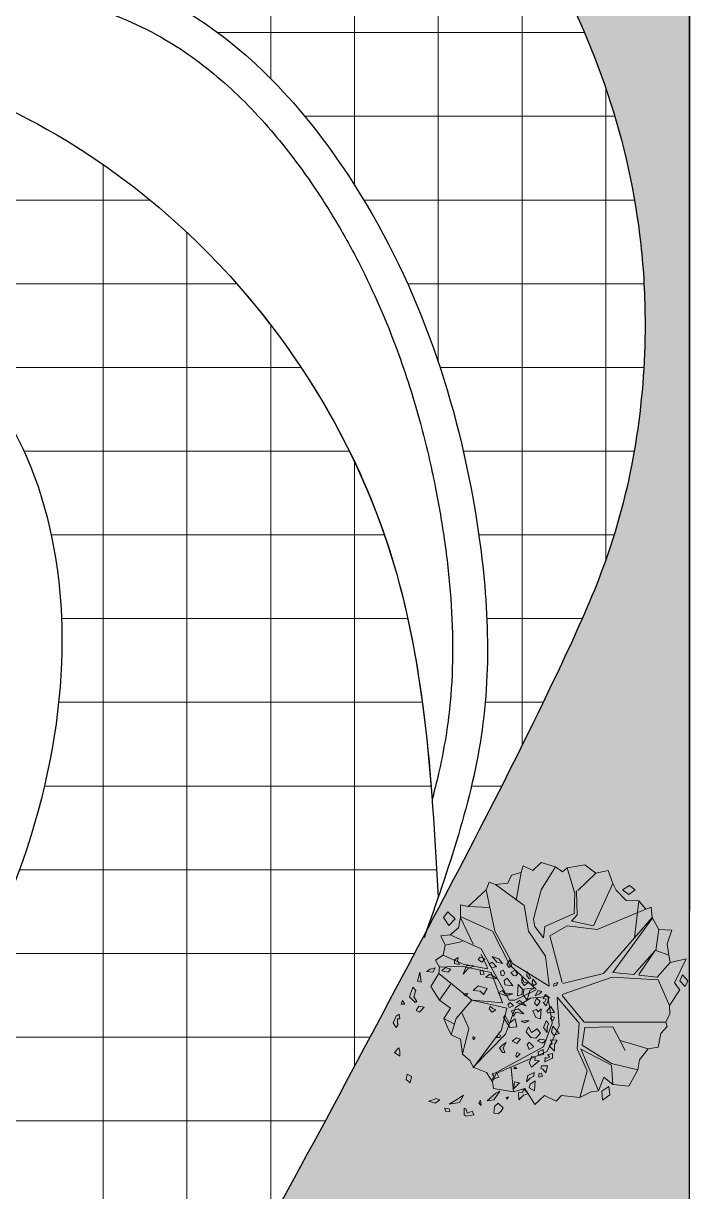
# Model space of a CAD drawing. Header units: inches. Extents: x -12 to 20935469, y -1604 to 24729220.
# Drawn here: x 20933583.4 to 20933678.8, y 24710458.7 to 24710626.2 of the extents above; entities that cross this region are included whole.
import ezdxf

# ---------------------------------------------------------------- set-up
doc = ezdxf.new("R2010")
doc.units = ezdxf.units.IN
doc.header["$LTSCALE"] = 0.03
doc.header["$MEASUREMENT"] = 0
doc.linetypes.add('ACAD_ISO08W100', pattern=[36, 24, -3, 6, -3])
for name, color, linetype, lineweight in [('green_.25', 82, 'Continuous', 0), ('Grid Line', 252, 'Continuous', 18), ('Hatch', 253, 'Continuous', 15), ('hatch-1', 253, 'Continuous', 5), ('ILLUSTR-TREE', 74, 'Continuous', 0), ('Main Wall', 7, 'Continuous', 30), ('wind.', 150, 'Continuous', 20)]:
    doc.layers.add(name, color=color, linetype=linetype, lineweight=lineweight)
doc.styles.add('ATTR', font='romans.shx', dxfattribs={"width": 0.8, "height": 0.7})

# ---------------------------------------------------------------- blocks, each defined once
blk = doc.blocks.new('fff')
at = {"layer": 'Grid Line', "color": 252, "linetype": 'ACAD_ISO08W100', "lineweight": 9, "ltscale": 80, "true_color": 0x939598}
blk.add_line((20832773.78, 24723521.1), (20832773.78, 24724698.78), dxfattribs=at)
blk = doc.blocks.new('GRN1')
at = {"layer": 'ILLUSTR-TREE', "true_color": 0x30441d}
h = blk.add_hatch(color=89, dxfattribs=at)
h.paths.add_polyline_path([(0.2571, -0.0526), (0.2603, -0.0695), (0.2735, -0.0695), (0.2817, -0.0569), (0.2702, -0.059)])
h.paths.add_polyline_path([(0.2406, -0.0821), (0.2308, -0.0927), (0.2357, -0.1137), (0.2472, -0.1011)])
h.paths.add_polyline_path([(0.1897, 0.2148), (0.1848, 0.2064), (0.1914, 0.2), (0.2078, 0.2021)])
h.paths.add_polyline_path([(0.193, 0.1853), (0.1848, 0.1727), (0.1963, 0.1642), (0.2127, 0.1642), (0.1963, 0.1706)])
h.paths.add_polyline_path([(0.1864, 0.1053), (0.2012, 0.1032), (0.2094, 0.1137), (0.1831, 0.1327)])
h.paths.add_polyline_path([(0.2603, 0.0969), (0.2653, 0.0779), (0.285, 0.0611), (0.2768, 0.0842)])
h.paths.add_polyline_path([(0.2078, 0.08), (0.2242, 0.0547), (0.2127, 0.0379), (0.2111, 0.0547)])
h.paths.add_polyline_path([(0.2521, -0.0021), (0.2538, -0.0274), (0.2242, -0.04), (0.2423, -0.0232)])
h.paths.add_polyline_path([(0.2653, 0.0253), (0.2751, 0.0126), (0.2833, 0.019), (0.2768, 0.0358)])
h.paths.add_polyline_path([(0.2373, 0.0274), (0.2357, 0.019), (0.2226, 0.0211), (0.2242, 0.0337)])
h.paths.add_polyline_path([(0.2488, 0.0758), (0.2472, 0.059), (0.2587, 0.0505), (0.2653, 0.0611)])
h.paths.add_polyline_path([(0.2094, 0.1958), (0.2078, 0.1895), (0.2193, 0.1811), (0.2324, 0.1832)])
h.paths.add_polyline_path([(0.2291, 0.1263), (0.2193, 0.1348), (0.2176, 0.1432), (0.2242, 0.1495), (0.2373, 0.1411)])
h.paths.add_polyline_path([(0.2373, 0.099), (0.2275, 0.1053), (0.2176, 0.1011), (0.2193, 0.0927), (0.2324, 0.0905)])
h.paths.add_polyline_path([(0.2538, 0.1284), (0.2472, 0.12), (0.2571, 0.1116), (0.2735, 0.1221)])
h.paths.add_polyline_path([(0.1963, -0.1853), (0.1996, -0.1979), (0.2308, -0.1895)])
h.paths.add_polyline_path([(0.2456, -0.1369), (0.2308, -0.1453), (0.2324, -0.1663), (0.2406, -0.1537)])
h.paths.add_polyline_path([(0.0402, 0.1474), (0.0386, 0.1221), (0.0731, 0.1011), (0.0813, 0.1053), (0.0534, 0.12), (0.0682, 0.1411)])
h.paths.add_polyline_path([(0.0731, 0.278), (0.0616, 0.2716), (0.0698, 0.2632), (0.078, 0.2674)])
h.paths.add_polyline_path([(-0.2275, -0.0884), (-0.2226, -0.0526), (-0.1963, -0.0379), (-0.2111, -0.059)])
h.paths.add_polyline_path([(0.0205, 0.2527), (0.0386, 0.24), (0.0616, 0.2485), (0.0517, 0.2569), (0.0386, 0.2527)])
h.paths.add_polyline_path([(-0.2406, 0.099), (-0.2242, 0.0821), (-0.2357, 0.0695), (-0.2587, 0.0674), (-0.262, 0.0821), (-0.2521, 0.0927)])
h.paths.add_polyline_path([(-0.2324, 0.0232), (-0.2242, 0.0147), (-0.2143, 0.0211)])
h.paths.add_polyline_path([(-0.1307, 0.2358), (-0.1344, 0.2232), (-0.1226, 0.2231), (-0.1198, 0.2319)])
h.paths.add_polyline_path([(-0.1039, 0.2299), (-0.106, 0.2367), (-0.1191, 0.2474), (-0.0951, 0.2536), (-0.0951, 0.2327)])
h.paths.add_polyline_path([(-0.0555, 0.2396), (-0.0585, 0.2217), (-0.0467, 0.2215), (-0.0384, 0.2388)])
h.paths.add_polyline_path([(-0.0771, 0.224), (-0.1, 0.1981), (-0.0846, 0.1897), (-0.0609, 0.1985), (-0.0663, 0.2109), (-0.0766, 0.2096)])
h.paths.add_polyline_path([(-0.216, 0.0442), (-0.2127, 0.0674), (-0.1831, 0.0884), (-0.1897, 0.0737)])
h.paths.add_polyline_path([(-0.1421, 0.0611), (-0.1339, 0.0842), (-0.1174, 0.0758), (-0.1224, 0.0611), (-0.1306, 0.0674)])
h.paths.add_polyline_path([(-0.1812, 0.2081), (-0.1707, 0.1899), (-0.1581, 0.1935), (-0.1472, 0.2104)])
h.paths.add_polyline_path([(-0.2132, 0.1534), (-0.187, 0.1527), (-0.1886, 0.166), (-0.1749, 0.1708), (-0.1924, 0.186), (-0.1969, 0.1696)])
h.paths.add_polyline_path([(-0.15, 0.1808), (-0.1283, 0.1846), (-0.118, 0.2068), (-0.1309, 0.2058), (-0.1372, 0.1936)])
h.paths.add_polyline_path([(-0.1536, 0.1558), (-0.1749, 0.1348), (-0.1503, 0.139)])
h.paths.add_polyline_path([(-0.1043, 0.1474), (-0.1043, 0.1369), (-0.0994, 0.1411)])
h.paths.add_polyline_path([(-0.2028, 0.1179), (-0.2111, 0.1116), (-0.2045, 0.1095)])
h.paths.add_polyline_path([(-0.0205, 0.099), (-0.032, 0.0863), (-0.0485, 0.0969), (-0.0485, 0.1053), (-0.032, 0.099), (-0.014, 0.1095)])
h.paths.add_polyline_path([(0.0189, 0.2295), (0.0008, 0.2127), (0.0041, 0.1958), (0.0238, 0.179), (0.0402, 0.1874), (0.0205, 0.1979), (0.0337, 0.2169)])
h.paths.add_polyline_path([(-0.0287, 0.2064), (-0.0386, 0.1895), (-0.0205, 0.1832), (-0.0123, 0.1895)])
h.paths.add_polyline_path([(-0.0534, 0.1579), (-0.0649, 0.1474), (-0.06, 0.1432), (-0.0485, 0.1474)])
h.paths.add_polyline_path([(0.0178, 0.294), (0.0123, 0.2737), (0.0238, 0.2674), (0.0435, 0.2716)])
h.paths.add_polyline_path([(-0.0435, 0.278), (-0.0255, 0.259), (-0.0172, 0.2695), (-0.0041, 0.2632), (-0.0057, 0.2864), (-0.0205, 0.278)])
h.paths.add_polyline_path([(-0.0808, 0.244), (-0.0685, 0.2712), (-0.0515, 0.2704), (-0.056, 0.254), (-0.0646, 0.2603), (-0.0686, 0.2503), (-0.0653, 0.2447)])
h.paths.add_polyline_path([(0.0041, 0.0021), (-0.0041, -0.0021), (0.0008, -0.0063), (0.0074, -0.0042)])
h.paths.add_polyline_path([(0.0041, 0.0884), (0.0107, 0.0905), (0.0156, 0.0821), (0.0041, 0.0779)])
h.paths.add_polyline_path([(-0.0025, 0.16), (-0.0172, 0.1474), (-0.009, 0.1306), (0.0025, 0.1453)])
h.paths.add_polyline_path([(-0.0057, 0.2485), (-0.0156, 0.2358), (-0.009, 0.219), (-0.0025, 0.2274)])
h.paths.add_polyline_path([(0.0616, 0.1895), (0.055, 0.1748), (0.06, 0.1621), (0.0616, 0.1748)])
h.paths.add_polyline_path([(0.1634, 0.2337), (0.1552, 0.2253), (0.1486, 0.2106), (0.1667, 0.2211)])
h.paths.add_polyline_path([(0.1552, 0.1327), (0.1486, 0.1095), (0.1585, 0.0821), (0.1667, 0.0969), (0.1552, 0.1053)])
h.paths.add_polyline_path([(0.0994, 0.0737), (0.0912, 0.0611), (0.1027, 0.0505), (0.1125, 0.0547), (0.1043, 0.0632)])
h.paths.add_polyline_path([(0.1569, -0.0232), (0.1486, -0.0316), (0.1552, -0.0379)])
h.paths.add_polyline_path([(0.1536, 0.0316), (0.1651, 0.019), (0.1667, -0.0042), (0.1831, 0.0126), (0.1733, 0.0442)])
h.paths.add_polyline_path([(0.1027, 0.2316), (0.0682, 0.2295), (0.0731, 0.2127), (0.0961, 0.2021), (0.101, 0.2148), (0.0928, 0.2211)])
h.paths.add_polyline_path([(0.1289, 0.2274), (0.1142, 0.2169), (0.1224, 0.2085), (0.1404, 0.2148)])
h.paths.add_polyline_path([(0.0862, 0.1706), (0.0912, 0.1432), (0.078, 0.1348), (0.0961, 0.1284), (0.1027, 0.1516)])
h.paths.add_polyline_path([(0.1339, 0.1832), (0.1667, 0.1916), (0.1766, 0.2106), (0.1716, 0.1706), (0.1519, 0.1685)])
h.paths.add_polyline_path([(0.1257, 0.1453), (0.1142, 0.179), (0.1322, 0.1558)])
h.paths.add_polyline_path([(0.1536, 0.1642), (0.1486, 0.1495), (0.1881, 0.1516), (0.1716, 0.1663)])
h.paths.add_polyline_path([(0.1142, 0.1348), (0.1076, 0.12), (0.1174, 0.1158), (0.1257, 0.1242)])
h.paths.add_polyline_path([(0.0879, 0.2548), (0.0912, 0.2611), (0.0895, 0.278), (0.1109, 0.2653), (0.0961, 0.2506)])
h.paths.add_polyline_path([(0.1142, 0.2485), (0.1421, 0.259), (0.1536, 0.2464), (0.1388, 0.2379), (0.1371, 0.2485), (0.1273, 0.2443), (0.1257, 0.2379)])
h.paths.add_polyline_path([(-0.2521, -0.0084), (-0.2653, -0.0021), (-0.2702, -0.0295), (-0.2653, -0.0358), (-0.2423, -0.0358), (-0.2456, -0.0295), (-0.2587, -0.0253)])
h.paths.add_polyline_path([(-0.2538, -0.0863), (-0.2439, -0.0884), (-0.2423, -0.1032), (-0.2521, -0.1011)])
h.paths.add_polyline_path([(0.055, -0.2822), (0.0386, -0.2716), (0.0485, -0.2653), (0.0517, -0.2674), (0.0682, -0.2674), (0.0682, -0.259), (0.0846, -0.2611), (0.078, -0.2716)])
h.paths.add_polyline_path([(-0.1322, -0.219), (-0.1536, -0.2232), (-0.1421, -0.2379), (-0.124, -0.2337)])
h.paths.add_polyline_path([(-0.2176, -0.16), (-0.2242, -0.1369), (-0.2127, -0.12), (-0.2078, -0.1348), (-0.2127, -0.1432)])
h.paths.add_polyline_path([(-0.0485, -0.278), (-0.0616, -0.259), (-0.0435, -0.259), (-0.032, -0.2632)])
h.paths.add_polyline_path([(0.1289, -0.2), (0.1257, -0.2064), (0.1454, -0.2253), (0.1782, -0.2148), (0.1667, -0.2043), (0.1454, -0.2106)])
h.paths.add_polyline_path([(0.1191, -0.2548), (0.1322, -0.2506), (0.1191, -0.2422)])
h.paths.add_polyline_path([(0.1092, -0.1748), (0.0912, -0.1916), (0.0977, -0.2021), (0.1125, -0.1937)])
at = {"layer": 'ILLUSTR-TREE', "color": 89, "true_color": 0x30441d}
for p, q in [((-0.0057, 0.2864), (-0.0205, 0.278)), ((-0.0041, 0.2632), (-0.0057, 0.2864)), ((0.0178, 0.294), (0.0123, 0.2737)), ((0.0435, 0.2716), (0.0178, 0.294)), ((-0.1191, 0.2474), (-0.0951, 0.2536)), ((-0.106, 0.2367), (-0.1191, 0.2474)), ((-0.0951, 0.2536), (-0.0951, 0.2327)), ((-0.0808, 0.244), (-0.0685, 0.2712)), ((-0.0653, 0.2447), (-0.0808, 0.244)), ((-0.0646, 0.2603), (-0.0686, 0.2503)), ((-0.0686, 0.2503), (-0.0653, 0.2447)), ((-0.0685, 0.2712), (-0.0515, 0.2704)), ((-0.056, 0.254), (-0.0646, 0.2603)), ((-0.0515, 0.2704), (-0.056, 0.254)), ((-0.0205, 0.278), (-0.0435, 0.278)), ((-0.0435, 0.278), (-0.0255, 0.259)), ((-0.0255, 0.259), (-0.0172, 0.2695)), ((-0.0172, 0.2695), (-0.0041, 0.2632)), ((-0.0057, 0.2485), (-0.0156, 0.2358)), ((-0.0025, 0.2274), (-0.0057, 0.2485)), ((0.0123, 0.2737), (0.0238, 0.2674)), ((0.0386, 0.2527), (0.0205, 0.2527)), ((0.0205, 0.2527), (0.0386, 0.24)), ((0.0238, 0.2674), (0.0435, 0.2716)), ((0.0517, 0.2569), (0.0386, 0.2527)), ((0.0386, 0.24), (0.0616, 0.2485)), ((0.0616, 0.2485), (0.0517, 0.2569)), ((0.0731, 0.278), (0.0616, 0.2716)), ((0.0616, 0.2716), (0.0698, 0.2632)), ((0.0698, 0.2632), (0.078, 0.2674)), ((0.078, 0.2674), (0.0731, 0.278)), ((0.0879, 0.2548), (0.0912, 0.2611)), ((0.0961, 0.2506), (0.0879, 0.2548)), ((0.0895, 0.278), (0.1109, 0.2653)), ((0.0912, 0.2611), (0.0895, 0.278)), ((0.1109, 0.2653), (0.0961, 0.2506)), ((0.1142, 0.2485), (0.1421, 0.259)), ((0.1257, 0.2379), (0.1142, 0.2485)), ((0.1273, 0.2443), (0.1257, 0.2379)), ((0.1371, 0.2485), (0.1273, 0.2443)), ((0.1388, 0.2379), (0.1371, 0.2485)), ((0.1536, 0.2464), (0.1388, 0.2379)), ((0.1421, 0.259), (0.1536, 0.2464)), ((-0.1472, 0.2104), (-0.1812, 0.2081)), ((-0.1812, 0.2081), (-0.1707, 0.1899)), ((-0.1581, 0.1935), (-0.1472, 0.2104)), ((-0.1309, 0.2058), (-0.1372, 0.1936)), ((-0.1307, 0.2358), (-0.1344, 0.2232)), ((-0.1344, 0.2232), (-0.1226, 0.2231)), ((-0.118, 0.2068), (-0.1309, 0.2058)), ((-0.1198, 0.2319), (-0.1307, 0.2358)), ((-0.1283, 0.1846), (-0.118, 0.2068)), ((-0.1226, 0.2231), (-0.1198, 0.2319)), ((-0.1039, 0.2299), (-0.106, 0.2367)), ((-0.0951, 0.2327), (-0.1039, 0.2299)), ((-0.0771, 0.224), (-0.1, 0.1981)), ((-0.0766, 0.2096), (-0.0771, 0.224)), ((-0.0663, 0.2109), (-0.0766, 0.2096)), ((-0.0609, 0.1985), (-0.0663, 0.2109)), ((-0.0555, 0.2396), (-0.0585, 0.2217)), ((-0.0585, 0.2217), (-0.0467, 0.2215)), ((-0.0384, 0.2388), (-0.0555, 0.2396)), ((-0.0467, 0.2215), (-0.0384, 0.2388)), ((-0.0287, 0.2064), (-0.0386, 0.1895)), ((-0.0123, 0.1895), (-0.0287, 0.2064)), ((-0.0156, 0.2358), (-0.009, 0.219)), ((-0.009, 0.219), (-0.0025, 0.2274)), ((0.0189, 0.2295), (0.0008, 0.2127)), ((0.0008, 0.2127), (0.0041, 0.1958)), ((0.0337, 0.2169), (0.0189, 0.2295)), ((0.0205, 0.1979), (0.0337, 0.2169)), ((0.1027, 0.2316), (0.0682, 0.2295)), ((0.0682, 0.2295), (0.0731, 0.2127)), ((0.0731, 0.2127), (0.0961, 0.2021)), ((0.0928, 0.2211), (0.1027, 0.2316)), ((0.101, 0.2148), (0.0928, 0.2211)), ((0.0961, 0.2021), (0.101, 0.2148)), ((0.1289, 0.2274), (0.1142, 0.2169)), ((0.1142, 0.2169), (0.1224, 0.2085)), ((0.1224, 0.2085), (0.1404, 0.2148)), ((0.1404, 0.2148), (0.1289, 0.2274)), ((0.1552, 0.2253), (0.1486, 0.2106)), ((0.1486, 0.2106), (0.1667, 0.2211)), ((0.1634, 0.2337), (0.1552, 0.2253)), ((0.1667, 0.2211), (0.1634, 0.2337)), ((0.1667, 0.1916), (0.1766, 0.2106)), ((0.1766, 0.2106), (0.1716, 0.1706)), ((0.1897, 0.2148), (0.1848, 0.2064)), ((0.1848, 0.2064), (0.1914, 0.2)), ((0.2078, 0.2021), (0.1897, 0.2148)), ((-0.1969, 0.1696), (-0.2132, 0.1534)), ((-0.1924, 0.186), (-0.1969, 0.1696)), ((-0.1749, 0.1708), (-0.1924, 0.186)), ((-0.1886, 0.166), (-0.1749, 0.1708)), ((-0.187, 0.1527), (-0.1886, 0.166)), ((-0.1707, 0.1899), (-0.1581, 0.1935)), ((-0.1372, 0.1936), (-0.15, 0.1808)), ((-0.15, 0.1808), (-0.1283, 0.1846)), ((-0.1, 0.1981), (-0.0846, 0.1897)), ((-0.0846, 0.1897), (-0.0609, 0.1985)), ((-0.0386, 0.1895), (-0.0205, 0.1832)), ((-0.0205, 0.1832), (-0.0123, 0.1895)), ((0.0041, 0.1958), (0.0238, 0.179)), ((0.0402, 0.1874), (0.0205, 0.1979)), ((0.0238, 0.179), (0.0402, 0.1874)), ((0.0616, 0.1895), (0.055, 0.1748)), ((0.055, 0.1748), (0.06, 0.1621)), ((0.06, 0.1621), (0.0616, 0.1748)), ((0.0616, 0.1748), (0.0616, 0.1895)), ((0.1027, 0.1516), (0.0862, 0.1706)), ((0.0862, 0.1706), (0.0912, 0.1432)), ((0.1142, 0.179), (0.1322, 0.1558)), ((0.1257, 0.1453), (0.1142, 0.179)), ((0.1339, 0.1832), (0.1667, 0.1916)), ((0.1519, 0.1685), (0.1339, 0.1832)), ((0.1536, 0.1642), (0.1486, 0.1495)), ((0.1716, 0.1706), (0.1519, 0.1685)), ((0.1716, 0.1663), (0.1536, 0.1642)), ((0.1881, 0.1516), (0.1716, 0.1663)), ((0.193, 0.1853), (0.1848, 0.1727)), ((0.1848, 0.1727), (0.1963, 0.1642)), ((0.1914, 0.2), (0.2078, 0.2021)), ((0.1963, 0.1706), (0.193, 0.1853)), ((0.2127, 0.1642), (0.1963, 0.1706)), ((0.1963, 0.1642), (0.2127, 0.1642)), ((0.2094, 0.1958), (0.2078, 0.1895)), ((0.2078, 0.1895), (0.2193, 0.1811)), ((0.2324, 0.1832), (0.2094, 0.1958)), ((0.2193, 0.1811), (0.2324, 0.1832)), ((-0.2132, 0.1534), (-0.187, 0.1527)), ((-0.1536, 0.1558), (-0.1749, 0.1348)), ((-0.1749, 0.1348), (-0.1503, 0.139)), ((-0.1503, 0.139), (-0.1536, 0.1558)), ((-0.0994, 0.1411), (-0.1043, 0.1474)), ((-0.1043, 0.1474), (-0.1043, 0.1369)), ((-0.1043, 0.1369), (-0.0994, 0.1411)), ((-0.0534, 0.1579), (-0.0649, 0.1474)), ((-0.0649, 0.1474), (-0.06, 0.1432)), ((-0.06, 0.1432), (-0.0485, 0.1474)), ((-0.0485, 0.1474), (-0.0534, 0.1579)), ((-0.0025, 0.16), (-0.0172, 0.1474)), ((-0.0172, 0.1474), (-0.009, 0.1306)), ((-0.009, 0.1306), (0.0025, 0.1453)), ((0.0025, 0.1453), (-0.0025, 0.16)), ((0.0402, 0.1474), (0.0386, 0.1221)), ((0.0386, 0.1221), (0.0731, 0.1011)), ((0.0682, 0.1411), (0.0402, 0.1474)), ((0.0534, 0.12), (0.0682, 0.1411)), ((0.0912, 0.1432), (0.078, 0.1348)), ((0.078, 0.1348), (0.0961, 0.1284)), ((0.0961, 0.1284), (0.1027, 0.1516)), ((0.1142, 0.1348), (0.1076, 0.12)), ((0.1257, 0.1242), (0.1142, 0.1348)), ((0.1174, 0.1158), (0.1257, 0.1242)), ((0.1322, 0.1558), (0.1257, 0.1453)), ((0.1486, 0.1495), (0.1881, 0.1516)), ((0.1552, 0.1327), (0.1486, 0.1095)), ((0.1552, 0.1053), (0.1552, 0.1327)), ((0.2094, 0.1137), (0.1831, 0.1327)), ((0.1831, 0.1327), (0.1864, 0.1053)), ((0.2176, 0.1432), (0.2242, 0.1495)), ((0.2193, 0.1348), (0.2176, 0.1432)), ((0.2291, 0.1263), (0.2193, 0.1348)), ((0.2242, 0.1495), (0.2373, 0.1411)), ((0.2373, 0.1411), (0.2291, 0.1263)), ((0.2538, 0.1284), (0.2472, 0.12)), ((0.2735, 0.1221), (0.2538, 0.1284)), ((0.2571, 0.1116), (0.2735, 0.1221)), ((-0.262, 0.0821), (-0.2521, 0.0927)), ((-0.2587, 0.0674), (-0.262, 0.0821)), ((-0.2521, 0.0927), (-0.2406, 0.099)), ((-0.2406, 0.099), (-0.2242, 0.0821)), ((-0.2242, 0.0821), (-0.2357, 0.0695)), ((-0.2127, 0.0674), (-0.1831, 0.0884)), ((-0.2028, 0.1179), (-0.2111, 0.1116)), ((-0.2111, 0.1116), (-0.2045, 0.1095)), ((-0.2045, 0.1095), (-0.2028, 0.1179)), ((-0.1831, 0.0884), (-0.1897, 0.0737)), ((-0.1421, 0.0611), (-0.1339, 0.0842)), ((-0.1339, 0.0842), (-0.1174, 0.0758)), ((-0.0485, 0.1053), (-0.032, 0.099)), ((-0.0485, 0.0969), (-0.0485, 0.1053)), ((-0.032, 0.0863), (-0.0485, 0.0969)), ((-0.032, 0.099), (-0.014, 0.1095)), ((-0.0205, 0.099), (-0.032, 0.0863)), ((-0.014, 0.1095), (-0.0205, 0.099)), ((0.0041, 0.0884), (0.0107, 0.0905)), ((0.0041, 0.0779), (0.0041, 0.0884)), ((0.0156, 0.0821), (0.0041, 0.0779)), ((0.0107, 0.0905), (0.0156, 0.0821)), ((0.0813, 0.1053), (0.0534, 0.12)), ((0.0731, 0.1011), (0.0813, 0.1053)), ((0.1076, 0.12), (0.1174, 0.1158)), ((0.1486, 0.1095), (0.1585, 0.0821)), ((0.1667, 0.0969), (0.1552, 0.1053)), ((0.1585, 0.0821), (0.1667, 0.0969)), ((0.1864, 0.1053), (0.2012, 0.1032)), ((0.2012, 0.1032), (0.2094, 0.1137)), ((0.2275, 0.1053), (0.2176, 0.1011)), ((0.2176, 0.1011), (0.2193, 0.0927)), ((0.2193, 0.0927), (0.2324, 0.0905)), ((0.2373, 0.099), (0.2275, 0.1053)), ((0.2324, 0.0905), (0.2373, 0.099)), ((0.2472, 0.12), (0.2571, 0.1116)), ((0.2768, 0.0842), (0.2603, 0.0969)), ((0.2603, 0.0969), (0.2653, 0.0779)), ((0.285, 0.0611), (0.2768, 0.0842)), ((-0.2357, 0.0695), (-0.2587, 0.0674)), ((-0.1897, 0.0737), (-0.216, 0.0442)), ((-0.216, 0.0442), (-0.2127, 0.0674)), ((-0.1306, 0.0674), (-0.1421, 0.0611)), ((-0.1224, 0.0611), (-0.1306, 0.0674)), ((-0.1174, 0.0758), (-0.1224, 0.0611)), ((0.0994, 0.0737), (0.0912, 0.0611)), ((0.0912, 0.0611), (0.1027, 0.0505)), ((0.1043, 0.0632), (0.0994, 0.0737)), ((0.1027, 0.0505), (0.1125, 0.0547)), ((0.1125, 0.0547), (0.1043, 0.0632)), ((0.1733, 0.0442), (0.1536, 0.0316)), ((0.1831, 0.0126), (0.1733, 0.0442)), ((0.2111, 0.0547), (0.2078, 0.08)), ((0.2078, 0.08), (0.2242, 0.0547)), ((0.2127, 0.0379), (0.2111, 0.0547)), ((0.2242, 0.0547), (0.2127, 0.0379)), ((0.2488, 0.0758), (0.2472, 0.059)), ((0.2472, 0.059), (0.2587, 0.0505)), ((0.2653, 0.0611), (0.2488, 0.0758)), ((0.2587, 0.0505), (0.2653, 0.0611)), ((0.2653, 0.0779), (0.285, 0.0611)), ((-0.2143, 0.0211), (-0.2324, 0.0232)), ((-0.2324, 0.0232), (-0.2242, 0.0147)), ((-0.2242, 0.0147), (-0.2143, 0.0211)), ((0.0041, 0.0021), (-0.0041, -0.0021)), ((0.0074, -0.0042), (0.0041, 0.0021)), ((0.1536, 0.0316), (0.1651, 0.019)), ((0.1651, 0.019), (0.1667, -0.0042)), ((0.1667, -0.0042), (0.1831, 0.0126)), ((0.2226, 0.0211), (0.2242, 0.0337)), ((0.2357, 0.019), (0.2226, 0.0211)), ((0.2242, 0.0337), (0.2373, 0.0274)), ((0.2373, 0.0274), (0.2357, 0.019)), ((0.2768, 0.0358), (0.2653, 0.0253)), ((0.2653, 0.0253), (0.2751, 0.0126)), ((0.2751, 0.0126), (0.2833, 0.019)), ((0.2833, 0.019), (0.2768, 0.0358)), ((-0.2653, -0.0021), (-0.2702, -0.0295)), ((-0.2702, -0.0295), (-0.2653, -0.0358)), ((-0.2521, -0.0084), (-0.2653, -0.0021)), ((-0.2653, -0.0358), (-0.2423, -0.0358)), ((-0.2587, -0.0253), (-0.2521, -0.0084)), ((-0.2456, -0.0295), (-0.2587, -0.0253)), ((-0.2423, -0.0358), (-0.2456, -0.0295)), ((-0.2226, -0.0526), (-0.1963, -0.0379)), ((-0.1963, -0.0379), (-0.2111, -0.059)), ((-0.0041, -0.0021), (0.0008, -0.0063)), ((0.0008, -0.0063), (0.0074, -0.0042)), ((0.1569, -0.0232), (0.1486, -0.0316)), ((0.1486, -0.0316), (0.1552, -0.0379)), ((0.1552, -0.0379), (0.1569, -0.0232)), ((0.2242, -0.04), (0.2423, -0.0232)), ((0.2538, -0.0274), (0.2242, -0.04)), ((0.2423, -0.0232), (0.2521, -0.0021)), ((0.2521, -0.0021), (0.2538, -0.0274)), ((-0.2275, -0.0884), (-0.2226, -0.0526)), ((-0.2111, -0.059), (-0.2275, -0.0884)), ((0.2702, -0.059), (0.2571, -0.0526)), ((0.2571, -0.0526), (0.2603, -0.0695)), ((0.2603, -0.0695), (0.2735, -0.0695)), ((0.2817, -0.0569), (0.2702, -0.059)), ((0.2735, -0.0695), (0.2817, -0.0569)), ((-0.2521, -0.1011), (-0.2538, -0.0863)), ((-0.2538, -0.0863), (-0.2439, -0.0884)), ((-0.2423, -0.1032), (-0.2521, -0.1011)), ((-0.2439, -0.0884), (-0.2423, -0.1032)), ((-0.2242, -0.1369), (-0.2127, -0.12)), ((-0.2127, -0.12), (-0.2078, -0.1348)), ((0.2406, -0.0821), (0.2308, -0.0927)), ((0.2308, -0.0927), (0.2357, -0.1137)), ((0.2357, -0.1137), (0.2472, -0.1011)), ((0.2472, -0.1011), (0.2406, -0.0821)), ((-0.2176, -0.16), (-0.2242, -0.1369)), ((-0.2127, -0.1432), (-0.2176, -0.16)), ((-0.2078, -0.1348), (-0.2127, -0.1432)), ((0.2456, -0.1369), (0.2308, -0.1453)), ((0.2308, -0.1453), (0.2324, -0.1663)), ((0.2324, -0.1663), (0.2406, -0.1537)), ((0.2406, -0.1537), (0.2456, -0.1369)), ((0.1092, -0.1748), (0.0912, -0.1916)), ((0.0912, -0.1916), (0.0977, -0.2021)), ((0.0977, -0.2021), (0.1125, -0.1937)), ((0.1125, -0.1937), (0.1092, -0.1748)), ((0.1289, -0.2), (0.1257, -0.2064)), ((0.1454, -0.2106), (0.1289, -0.2)), ((0.2308, -0.1895), (0.1963, -0.1853)), ((0.1963, -0.1853), (0.1996, -0.1979)), ((0.1996, -0.1979), (0.2308, -0.1895)), ((-0.1322, -0.219), (-0.1536, -0.2232)), ((-0.1536, -0.2232), (-0.1421, -0.2379)), ((-0.1421, -0.2379), (-0.124, -0.2337)), ((-0.124, -0.2337), (-0.1322, -0.219)), ((0.1191, -0.2422), (0.1191, -0.2548)), ((0.1322, -0.2506), (0.1191, -0.2422)), ((0.1257, -0.2064), (0.1454, -0.2253)), ((0.1667, -0.2043), (0.1454, -0.2106)), ((0.1454, -0.2253), (0.1782, -0.2148)), ((0.1782, -0.2148), (0.1667, -0.2043)), ((-0.0616, -0.259), (-0.0435, -0.259)), ((-0.0485, -0.278), (-0.0616, -0.259)), ((-0.032, -0.2632), (-0.0485, -0.278)), ((-0.0435, -0.259), (-0.032, -0.2632)), ((0.0386, -0.2716), (0.0485, -0.2653)), ((0.055, -0.2822), (0.0386, -0.2716)), ((0.0485, -0.2653), (0.0517, -0.2674)), ((0.0517, -0.2674), (0.0682, -0.2674)), ((0.078, -0.2716), (0.055, -0.2822)), ((0.0682, -0.259), (0.0846, -0.2611)), ((0.0682, -0.2674), (0.0682, -0.259)), ((0.0846, -0.2611), (0.078, -0.2716)), ((0.1191, -0.2548), (0.1322, -0.2506))]:
    blk.add_line(p, q, dxfattribs=at)
blk = doc.blocks.new('TREE_009')
at = {"layer": 'ILLUSTR-TREE'}
for p, q in [((-12174.22, 13910.26), (-12175.66, 13905.24)), ((-12166.65, 13906.74), (-12174.22, 13910.26)), ((-12160.46, 13912.91), (-12166.65, 13906.74)), ((-12149.34, 13909.54), (-12160.46, 13912.91)), ((-12126.77, 13911.14), (-12140.45, 13908.76)), ((-12118.31, 13904.71), (-12126.77, 13911.14)), ((-12183.16, 13903.21), (-12185.91, 13897.04)), ((-12175.66, 13905.24), (-12183.16, 13903.21)), ((-12179.51, 13884.08), (-12175.66, 13905.24)), ((-12149.34, 13909.54), (-12160.26, 13891.83)), ((-12143.96, 13905.85), (-12149.34, 13909.54)), ((-12140.45, 13908.76), (-12143.96, 13905.85)), ((-12140.45, 13908.76), (-12134.4, 13889.01)), ((-12132.06, 13891.31), (-12118.31, 13904.71)), ((-12108.88, 13906.74), (-12118.31, 13904.71)), ((-12105.24, 13896.77), (-12108.88, 13906.74)), ((-12200.35, 13897.92), (-12202.62, 13891.83)), ((-12195.47, 13896.07), (-12200.35, 13897.92)), ((-12185.91, 13897.04), (-12195.47, 13896.07)), ((-12195.47, 13896.07), (-12173.46, 13879.85)), ((-12120.09, 13864.33), (-12105.24, 13896.77)), ((-12102.7, 13891.75), (-12105.24, 13896.77)), ((-12097.95, 13891.83), (-12092.45, 13895.36)), ((-12092.45, 13895.36), (-12088.05, 13891.83)), ((-12202.62, 13891.83), (-12216.38, 13879.14)), ((-12196.02, 13860.09), (-12202.62, 13891.83)), ((-12160.26, 13891.83), (-12166.31, 13869.26)), ((-12134.95, 13873.5), (-12134.4, 13890.42)), ((-12133.3, 13891.13), (-12132.75, 13872.79)), ((-12095.13, 13883.81), (-12102.7, 13891.75)), ((-12093, 13888.31), (-12097.95, 13891.83)), ((-12085.43, 13883.37), (-12095.13, 13883.81)), ((-12088.05, 13891.83), (-12093, 13888.31)), ((-12085.43, 13883.37), (-12088.74, 13855.16)), ((-12079.93, 13877.02), (-12085.43, 13883.37)), ((-12231.99, 13875), (-12235.43, 13870.59)), ((-12226.48, 13869.71), (-12231.99, 13875)), ((-12222.36, 13880.28), (-12222.43, 13870.68)), ((-12216.38, 13879.14), (-12222.36, 13880.28)), ((-12199.87, 13878.43), (-12216.38, 13879.14)), ((-12173.46, 13879.85), (-12170.16, 13860.09)), ((-12117.34, 13861.51), (-12079.93, 13877.02)), ((-12075.87, 13878.52), (-12079.93, 13877.02)), ((-12074.98, 13870.68), (-12075.87, 13878.52)), ((-12235.43, 13870.59), (-12231.3, 13864.41)), ((-12231.3, 13864.41), (-12226.48, 13869.71)), ((-12222.43, 13870.68), (-12223.73, 13862.65)), ((-12197.67, 13860.09), (-12222.43, 13871.38)), ((-12222.43, 13870.68), (-12212.52, 13850.22)), ((-12166.31, 13869.26), (-12165.21, 13863.62)), ((-12157.51, 13863.62), (-12135.5, 13873.5)), ((-12132.75, 13872.79), (-12137.15, 13867.85)), ((-12136.6, 13867.85), (-12120.09, 13864.33)), ((-12112.39, 13827.65), (-12074.98, 13870.68)), ((-12074.98, 13869.97), (-12105.24, 13828.35)), ((-12070.03, 13861.51), (-12074.98, 13870.68)), ((-12230.13, 13857.27), (-12237.49, 13856.48)), ((-12237.49, 13856.48), (-12233.98, 13849.52)), ((-12223.73, 13862.65), (-12230.13, 13857.27)), ((-12206.47, 13846.69), (-12230.13, 13857.27)), ((-12184.47, 13834), (-12197.67, 13860.09)), ((-12182.26, 13835.41), (-12196.02, 13860.09)), ((-12170.16, 13860.09), (-12156.96, 13841.05)), ((-12165.21, 13863.62), (-12158.61, 13855.16)), ((-12158.61, 13855.16), (-12157.51, 13863.62)), ((-12153.66, 13856.57), (-12140.45, 13864.33)), ((-12144.3, 13820.6), (-12153.66, 13856.57)), ((-12140.45, 13864.33), (-12117.34, 13861.51)), ((-12072.23, 13845.28), (-12070.03, 13861.51)), ((-12060.06, 13860.89), (-12070.03, 13861.51)), ((-12063.49, 13850.31), (-12060.06, 13860.89)), ((-12233.98, 13849.52), (-12235.63, 13841.76)), ((-12220.78, 13852.34), (-12233.98, 13849.52)), ((-12062.33, 13841.76), (-12063.49, 13850.31)), ((-12235.63, 13841.76), (-12241.62, 13837.97)), ((-12235.63, 13841.76), (-12220.23, 13834.7)), ((-12185.02, 13807.2), (-12206.47, 13846.69)), ((-12202.07, 13833.29), (-12206.47, 13842.46)), ((-12156.96, 13841.05), (-12154.21, 13818.48)), ((-12089.29, 13826.94), (-12072.78, 13845.28)), ((-12072.78, 13845.28), (-12085.43, 13826.94)), ((-12072.23, 13845.28), (-12062.33, 13841.76)), ((-12061.23, 13836.11), (-12062.33, 13841.76)), ((-12049.05, 13838.85), (-12061.23, 13836.11)), ((-12057.99, 13820.33), (-12049.05, 13838.85)), ((-12241.62, 13837.97), (-12238.38, 13832.59)), ((-12238.38, 13832.59), (-12238.93, 13827.65)), ((-12221.33, 13833.29), (-12238.38, 13832.59)), ((-12198.77, 13828.35), (-12221.33, 13833.29)), ((-12220.23, 13834.7), (-12201.52, 13831.18)), ((-12201.52, 13831.18), (-12202.07, 13833.29)), ((-12164.11, 13815.66), (-12184.47, 13834)), ((-12154.21, 13817.78), (-12182.26, 13835.41)), ((-12071.13, 13824.83), (-12061.23, 13836.11)), ((-12238.93, 13827.65), (-12245.05, 13817.69)), ((-12213.63, 13807.2), (-12238.93, 13827.65)), ((-12189.97, 13805.08), (-12198.77, 13828.35)), ((-12147.6, 13820.6), (-12150.36, 13819.89)), ((-12148.7, 13818.48), (-12147.6, 13820.6)), ((-12144.3, 13811.43), (-12105.79, 13824.83)), ((-12143.75, 13819.89), (-12112.39, 13827.65)), ((-12105.79, 13824.83), (-12070.58, 13822.71)), ((-12105.24, 13828.35), (-12089.29, 13826.94)), ((-12085.43, 13826.24), (-12071.13, 13824.83)), ((-12070.58, 13822.71), (-12061.78, 13802.96)), ((-12053.87, 13815.04), (-12057.99, 13820.33)), ((-12051.8, 13826.5), (-12053.87, 13822.1)), ((-12053.87, 13822.1), (-12049.74, 13817.69)), ((-12047.68, 13822.1), (-12051.8, 13826.5)), ((-12049.74, 13817.69), (-12047.68, 13822.1)), ((-12245.05, 13817.69), (-12238.38, 13807.2)), ((-12229.58, 13819.89), (-12238.38, 13807.2)), ((-12164.11, 13814.95), (-12180.61, 13807.2)), ((-12150.36, 13819.89), (-12150.9, 13817.78)), ((-12150.9, 13817.78), (-12148.7, 13818.48)), ((-12061.78, 13802.96), (-12053.87, 13815.04)), ((-12238.38, 13807.2), (-12229.92, 13800.94)), ((-12213.63, 13807.2), (-12225.73, 13793.09)), ((-12186.67, 13800.85), (-12213.63, 13807.2)), ((-12213.07, 13807.2), (-12189.97, 13805.08)), ((-12180.61, 13807.2), (-12185.02, 13807.2)), ((-12168.51, 13808.61), (-12180.06, 13801.55)), ((-12155.31, 13810.02), (-12168.51, 13808.61)), ((-12155.31, 13810.02), (-12152.01, 13789.56)), ((-12148.15, 13809.31), (-12131.1, 13789.56)), ((-12148.15, 13808.61), (-12146.5, 13787.45)), ((-12144.3, 13810.72), (-12127.25, 13790.27)), ((-12061.43, 13796.53), (-12061.78, 13802.96)), ((-12229.92, 13800.94), (-12235.08, 13793.09)), ((-12221.33, 13797.32), (-12215.83, 13785.33)), ((-12191.07, 13783.21), (-12186.67, 13800.85)), ((-12180.06, 13801.55), (-12187.77, 13781.1)), ((-12064.53, 13790.27), (-12061.43, 13796.53)), ((-12227.38, 13788.86), (-12235.08, 13793.09)), ((-12235.08, 13793.09), (-12232.68, 13786.83)), ((-12232.68, 13786.83), (-12229.58, 13780.39)), ((-12225.73, 13793.09), (-12229.58, 13780.39)), ((-12215.83, 13785.33), (-12220.78, 13765.58)), ((-12152.01, 13789.56), (-12158.61, 13771.22)), ((-12146.5, 13787.45), (-12155.86, 13767.7)), ((-12131.1, 13789.56), (-12132.75, 13769.81)), ((-12126.7, 13786.04), (-12128.9, 13772.63)), ((-12127.25, 13790.27), (-12064.53, 13790.27)), ((-12126.7, 13786.04), (-12105.24, 13786.74)), ((-12105.24, 13786.74), (-12095.89, 13768.4)), ((-12068.31, 13781.54), (-12063.49, 13786.83)), ((-12063.49, 13786.83), (-12064.53, 13790.27)), ((-12229.58, 13780.39), (-12222.36, 13777.13)), ((-12222.36, 13777.13), (-12220.78, 13765.58)), ((-12212.52, 13755), (-12191.62, 13783.21)), ((-12187.77, 13781.1), (-12212.52, 13755.71)), ((-12099.74, 13776.16), (-12078.28, 13769.81)), ((-12070.37, 13770.96), (-12068.31, 13781.54)), ((-12158.61, 13771.22), (-12194.92, 13751.47)), ((-12155.86, 13767.7), (-12194.92, 13750.77)), ((-12132.75, 13769.81), (-12125.05, 13752.89)), ((-12130, 13769.81), (-12116.24, 13737.37)), ((-12129.45, 13769.11), (-12106.34, 13757.12)), ((-12128.9, 13772.63), (-12106.34, 13758.53)), ((-12084.81, 13761.26), (-12078.28, 13769.81)), ((-12078.28, 13769.81), (-12070.37, 13770.96)), ((-12220.78, 13765.58), (-12214.79, 13760.38)), ((-12214.79, 13760.38), (-12212.52, 13755.71)), ((-12106.34, 13758.53), (-12085.98, 13753.59)), ((-12085.98, 13753.59), (-12084.81, 13761.26)), ((-12212.52, 13755.71), (-12202.42, 13751.56)), ((-12202.42, 13751.56), (-12197.67, 13744.42)), ((-12194.92, 13750.77), (-12197.67, 13744.42)), ((-12183.37, 13755), (-12181.71, 13736.66)), ((-12125.05, 13752.89), (-12130.55, 13732.43)), ((-12106.34, 13757.12), (-12105.24, 13742.31)), ((-12093.07, 13740.98), (-12085.98, 13753.59)), ((-12197.67, 13744.42), (-12196.91, 13739.22)), ((-12116.24, 13737.37), (-12112.32, 13748.04)), ((-12108.27, 13740.72), (-12113.77, 13737.19)), ((-12112.32, 13748.04), (-12105.24, 13742.31)), ((-12107.72, 13734.37), (-12108.27, 13740.72)), ((-12105.24, 13742.31), (-12093.07, 13740.98)), ((-12196.91, 13739.22), (-12181.71, 13736.66)), ((-12181.71, 13736.66), (-12172.84, 13739.22)), ((-12172.84, 13739.22), (-12165.28, 13726.88)), ((-12165.28, 13726.88), (-12157.71, 13733.93)), ((-12157.71, 13733.93), (-12148.77, 13729.52)), ((-12148.77, 13729.52), (-12144.65, 13733.93)), ((-12144.65, 13733.93), (-12130.55, 13732.43)), ((-12130.55, 13732.43), (-12121.95, 13736.57)), ((-12121.95, 13736.57), (-12116.24, 13737.37)), ((-12113.77, 13737.19), (-12113.22, 13730.14)), ((-12113.22, 13730.14), (-12107.72, 13734.37))]:
    blk.add_line(p, q, dxfattribs=at)
at = {"layer": 'ILLUSTR-TREE', "style": 'ATTR', "width": 0.8, "flags": 9}
blk.add_attdef('ESTCODE', (-12147.6, 13820.6), '', height=1.05, dxfattribs=at)

msp = doc.modelspace()

# ---------------------------------------------------------------- hatches: boundary and pattern name
at = {"layer": 'green_.25', "lineweight": 18}
h = msp.add_hatch(dxfattribs=at)
h.set_pattern_fill('AR-SAND', color=256, scale=5, angle=360)
h.set_pattern_definition([(37.5, (90053.988, 3429.13), (-0.3149667905, 9.634118845), [0, -7.6, 0, -8.5, 0, -8.125]), (7.5, (90053.988, 3429.13), (8.8488835263, 14.110730326), [0, -4.1, 0, -6.85, 0, -2.625]), (327.5, (90047.838, 3429.13), (15.5707093088, 0.0282952677), [0, -2.5, 0, -9, 0, -11.75]), (317.5, (90047.838, 3429.13), (15.030633023, 4.3883778247), [0, -1.25, 0, -5.9, 0, -6.75])])
edge = h.paths.add_edge_path()
edge.add_line((20933678.8, 24710722.84), (20933668.8, 24710723))
edge.add_line((20933668.8, 24710723), (20933668.8, 24710732.84))
edge.add_line((20933668.8, 24710732.84), (20933499.65, 24710732.84))
edge.add_spline(control_points=[(20933499.65, 24710732.84), (20933510.24, 24710722.84), (20933530.48, 24710703.75), (20933565.2, 24710688.02), (20933599.64, 24710685.21), (20933626.04, 24710671.73), (20933645.77, 24710654.13), (20933663.14, 24710630.35), (20933671.43, 24710605.39), (20933673.02, 24710575.51), (20933669.84, 24710555.09), (20933656.31, 24710524.91), (20933636.69, 24710487.72), (20933619.02, 24710454.51), (20933603.71, 24710427.81), (20933608.34, 24710410.89), (20933619.03, 24710391.54), (20933628.96, 24710383.23), (20933635.38, 24710377.85)], knot_values=[0.017867, 0.017867, 0.017867, 0.017867, 43.554295, 83.160196, 111.305698, 146.347364, 169.598441, 190.192176, 234.215213, 245.626706, 279.999401, 294.635057, 344.735937, 406.07088, 407.706442, 436.81212, 450.261859, 474.954763, 474.954763, 474.954763, 474.954763], degree=3, periodic=0)
edge.add_line((20933635.38, 24710377.85), (20933668.8, 24710377.85))
edge.add_line((20933668.8, 24710377.85), (20933668.8, 24710388.84))
edge.add_line((20933668.8, 24710388.84), (20933678.8, 24710388.84))
edge.add_line((20933678.8, 24710388.84), (20933678.8, 24710722.84))

# ---------------------------------------------------------------- linework, layer by layer
for p, q in [((20933678.8, 24710722.84), (20933678.8, 24710498.95)), ((20933678.8, 24710388.84), (20933678.8, 24710722.84))]:
    msp.add_line(p, q)
msp.add_ellipse((20933528.37, 24710515.62), major_axis=(37.29, 68.92), ratio=0.691431)
for points in [[(20933363.88, 24710733.34), (20933361.83, 24710715.52), (20933369.37, 24710680.91), (20933390.23, 24710648.38), (20933414.09, 24710630.17), (20933445.55, 24710619.37), (20933479.38, 24710619.69), (20933503.38, 24710628.34), (20933533.09, 24710637.72), (20933574.2, 24710637.77), (20933605.66, 24710628.49), (20933629.93, 24710604.35), (20933648.07, 24710556.32), (20933649.07, 24710524.91), (20933640.76, 24710495.11)], [(20933495.58, 24710624.95), (20933541.32, 24710624.95), (20933589.54, 24710609.37), (20933635.43, 24710551.84), (20933642.79, 24710500.94)]]:
    msp.add_spline(points, degree=3)
for points, knots in [([(20933499.63, 24710732.86), (20933510.23, 24710722.85), (20933530.47, 24710703.75), (20933565.2, 24710688.02), (20933599.64, 24710685.21), (20933626.04, 24710671.73), (20933645.77, 24710654.13), (20933663.14, 24710630.35), (20933671.43, 24710605.39), (20933673.02, 24710575.51), (20933669.84, 24710555.09), (20933656.31, 24710524.91), (20933636.69, 24710487.72), (20933619.02, 24710454.51), (20933603.71, 24710427.81), (20933608.34, 24710410.89), (20933619.03, 24710391.54), (20933628.96, 24710383.23), (20933635.38, 24710377.85)], [0, 0, 0, 0, 43.554295, 83.160196, 111.305698, 146.347364, 169.598441, 190.192176, 234.215213, 245.626706, 279.999401, 294.635057, 344.735937, 406.07088, 407.706442, 436.81212, 450.261859, 474.954763, 474.954763, 474.954763, 474.954763]), ([(20933510.14, 24710625.66), (20933510.27, 24710625.71), (20933510.39, 24710625.75), (20933513.89, 24710627.1), (20933517.26, 24710628.32), (20933523.54, 24710630.32), (20933526.45, 24710631.14), (20933531.02, 24710632.22), (20933532.69, 24710632.57), (20933536.02, 24710633.16), (20933537.7, 24710633.42), (20933542.76, 24710634.03), (20933546.18, 24710634.27), (20933552.75, 24710634.42), (20933555.9, 24710634.37), (20933561.58, 24710634.08), (20933564.11, 24710633.89), (20933568.63, 24710633.44), (20933570.63, 24710633.2), (20933574.2, 24710632.73), (20933575.77, 24710632.5), (20933578.88, 24710632.01), (20933580.42, 24710631.74), (20933585, 24710630.85), (20933587.99, 24710630.14), (20933593.13, 24710628.61), (20933595.34, 24710627.83), (20933599.41, 24710626.13), (20933601.29, 24710625.22), (20933606.09, 24710622.5), (20933608.95, 24710620.44), (20933614.36, 24710615.75), (20933616.91, 24710613.12), (20933621.16, 24710608.08), (20933622.93, 24710605.74), (20933625.88, 24710601.46), (20933627.09, 24710599.55), (20933629.4, 24710595.67), (20933630.48, 24710593.7), (20933633.55, 24710587.69), (20933635.35, 24710583.56), (20933638.17, 24710575.89), (20933639.28, 24710572.38), (20933641.05, 24710565.84), (20933641.75, 24710562.83), (20933642.89, 24710557.12), (20933643.34, 24710554.44), (20933644.1, 24710549.07), (20933644.39, 24710546.39), (20933644.97, 24710538.38), (20933644.95, 24710533.09), (20933644.24, 24710526.37), (20933644.03, 24710524.83), (20933643.5, 24710521.74), (20933643.19, 24710520.2), (20933642.55, 24710517.42), (20933642.25, 24710516.19), (20933641.92, 24710514.96)], [219.914893, 219.914893, 219.914893, 219.914893, 220.324097, 220.324097, 231.297781, 231.297781, 240.763971, 240.763971, 246.167085, 246.167085, 251.570199, 251.570199, 262.376427, 262.376427, 272.144324, 272.144324, 279.892018, 279.892018, 285.986209, 285.986209, 290.764394, 290.764394, 295.542579, 295.542579, 305.098949, 305.098949, 312.640735, 312.640735, 319.563927, 319.563927, 331.131805, 331.131805, 342.699684, 342.699684, 351.773406, 351.773406, 358.78449, 358.78449, 365.795574, 365.795574, 379.817741, 379.817741, 391.235257, 391.235257, 400.794294, 400.794294, 409.13663, 409.13663, 417.478966, 417.478966, 434.163639, 434.163639, 439.196724, 439.196724, 444.229808, 444.229808, 448.222832, 448.222832, 448.222832, 448.222832]), ([(20933613.92, 24710588.86), (20933623.51, 24710578), (20933637.6, 24710553.95), (20933640.97, 24710527.52), (20933641.92, 24710514.96)], [127.708387, 127.708387, 127.708387, 127.708387, 170.004607, 207.524254, 207.524254, 207.524254, 207.524254])]:
    msp.add_open_spline(points, degree=3, knots=knots)
at = {"layer": 'Hatch'}
msp.add_line((20933340.95, 24710600.86), (20933601.52, 24710600.86), dxfattribs=at)
at = {"layer": 'hatch-1'}
for p, q in [((20933678.8, 24710723), (20933678.8, 24710388.84)), ((20933618.8, 24710674.72), (20933618.8, 24710618.25)), ((20933630.8, 24710666.76), (20933630.8, 24710603.01)), ((20933642.8, 24710656.16), (20933642.8, 24710577.64)), ((20933654.8, 24710641.32), (20933654.8, 24710522.68)), ((20933611.21, 24710624.86), (20933663.73, 24710624.86)), ((20933666.8, 24710616.89), (20933666.8, 24710549.29)), ((20933623.67, 24710612.86), (20933668.08, 24710612.86)), ((20933678.8, 24710612.86), (20933678.8, 24710612.86)), ((20933594.8, 24710605.95), (20933594.8, 24710377.85)), ((20933632.13, 24710600.86), (20933670.89, 24710600.86)), ((20933678.8, 24710600.86), (20933678.8, 24710600.86)), ((20933606.8, 24710596.21), (20933606.8, 24710431.75)), ((20933338.26, 24710588.86), (20933613.92, 24710588.86)), ((20933638.41, 24710588.86), (20933672.26, 24710588.86)), ((20933678.8, 24710588.86), (20933678.8, 24710588.86)), ((20933618.8, 24710582.94), (20933618.8, 24710454.5)), ((20933575.54, 24710576.86), (20933623.14, 24710576.86)), ((20933643.06, 24710576.86), (20933672.23, 24710576.86)), ((20933678.8, 24710576.86), (20933678.8, 24710576.86)), ((20933583.45, 24710564.86), (20933630.07, 24710564.86)), ((20933646.39, 24710564.86), (20933670.85, 24710564.86)), ((20933678.8, 24710564.86), (20933678.8, 24710564.86)), ((20933630.8, 24710563.35), (20933630.8, 24710476.69)), ((20933587.36, 24710552.86), (20933635.09, 24710552.86)), ((20933648.61, 24710552.86), (20933667.98, 24710552.86)), ((20933678.8, 24710552.86), (20933678.8, 24710552.86)), ((20933588.82, 24710540.86), (20933638.43, 24710540.86)), ((20933649.75, 24710540.86), (20933663.41, 24710540.86)), ((20933588.41, 24710528.86), (20933640.51, 24710528.86)), ((20933649.52, 24710528.86), (20933657.82, 24710528.86)), ((20933586.37, 24710516.86), (20933641.77, 24710516.86)), ((20933647.55, 24710516.86), (20933651.88, 24710516.86)), ((20933582.78, 24710504.86), (20933642.57, 24710504.86)), ((20933577.6, 24710492.86), (20933639.38, 24710492.86)), ((20933570.61, 24710480.86), (20933633.01, 24710480.86)), ((20933561.26, 24710468.86), (20933626.6, 24710468.86))]:
    msp.add_line(p, q, dxfattribs=at)
at = {"layer": 'Main Wall', "lineweight": 30}
msp.add_line((20933678.8, 24710388.84), (20933678.8, 24710722.84), dxfattribs=at)
at = {"layer": 'Main Wall'}
msp.add_line((20933678.8, 24710388.84), (20933678.8, 24710722.84), dxfattribs=at)

# ---------------------------------------------------------------- block references
at = {"layer": 'ILLUSTR-TREE', "xscale": 0.1864712034882235, "yscale": 0.1864712034882235, "zscale": 0.1864712034882235}
msp.add_blockref('TREE_009', (20935925.09, 24707911.54), dxfattribs=at)
at = {"layer": 'ILLUSTR-TREE', "xscale": -41.25610748431738, "yscale": 41.25610748431738, "zscale": 41.25610748431738, "rotation": 270}
msp.add_blockref('GRN1', (20933647.99, 24710480.67), dxfattribs=at)
at = {"layer": 'wind.', "lineweight": 5}
msp.add_blockref('fff', (100905.02, -13272.74), dxfattribs=at)

doc.saveas('drawing.dxf')
